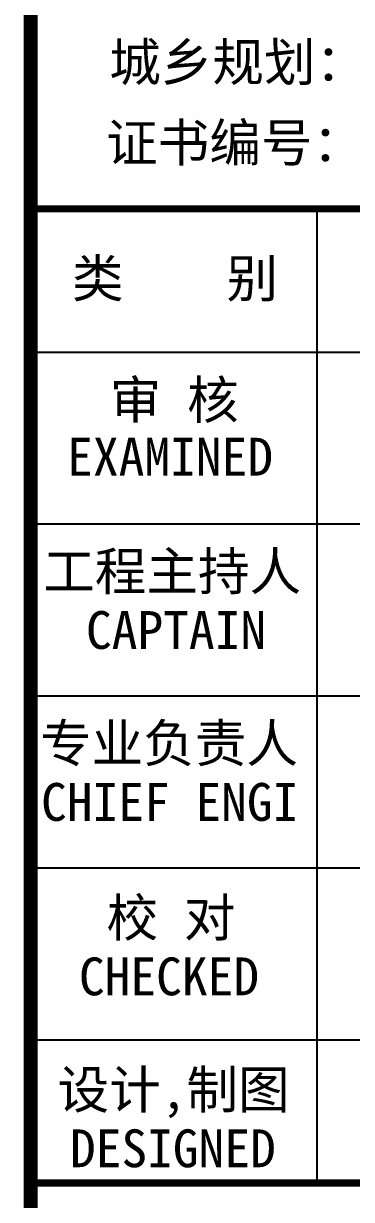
# Model space of a CAD drawing. Extents: x 19118 to 566552, y -1188739 to 92943.
# Drawn here: x 202805 to 205199, y -925096 to -916512 of the extents above; entities that cross this region are included whole.
import ezdxf

# ---------------------------------------------------------------- set-up
doc = ezdxf.new("R2010")
doc.units = 0
doc.header["$LTSCALE"] = 1000
doc.header["$MEASUREMENT"] = 0
doc.layers.add('图框', color=4, linetype='CONTINUOUS')
doc.styles.add('STYLE-黑体', font='simhei.ttf')
doc.styles.add('黑体', font='simhei.ttf', dxfattribs={"width": 0.6, "height": 4.3})

msp = doc.modelspace()

# ---------------------------------------------------------------- linework, layer by layer
at = {"layer": '图框', "color": 0}
for p, q in [((202856.96, -918910.34), (209166.65, -918910.34)), ((202856.96, -918910.34), (209166.65, -918910.34)), ((202856.96, -920165.3), (209166.65, -920165.3)), ((202856.96, -921420.26), (209166.65, -921420.26)), ((202856.96, -922675.22), (209166.65, -922675.22)), ((202856.96, -923930.18), (209166.65, -923930.18))]:
    msp.add_line(p, q, dxfattribs=at)
at = {"layer": '图框', "color": 4, "const_width": 103.52}
msp.add_lwpolyline([(202856.96, -908675.52), (209166.65, -908675.52), (209166.65, -968945.52), (202856.96, -968945.52)], close=True, dxfattribs=at)
at = {"layer": '图框', "color": 0, "const_width": 52.5}
msp.add_lwpolyline([(202856.96, -917864.54), (209166.65, -917864.54), (209166.65, -928531.7), (202856.96, -928531.7)], close=True, dxfattribs=at)
at = {"layer": '图框', "color": 0}
for points in [[(204948.56, -918910.34), (204948.56, -917864.54)], [(204948.56, -924975.98), (204948.56, -918910.34)]]:
    msp.add_lwpolyline(points, dxfattribs=at)
at = {"layer": '图框', "color": 0, "const_width": 52.5}
msp.add_lwpolyline([(202856.96, -924975.98), (209166.65, -924975.98)], dxfattribs=at)

# ---------------------------------------------------------------- texts
at = {"layer": '图框', "color": 4, "style": '黑体'}
for s, height, p in [('城乡规划：', 276.091, (203430.27, -916931.53)), ('证书编号：皖 城规编(162037)', 276.0912, (203408.17, -917519.67))]:
    msp.add_text(s, height=height, dxfattribs=at).set_placement(p)
at = {"layer": '图框', "color": 0, "style": 'STYLE-黑体'}
for s, p in [('类    别 ', (203158.56, -918510.46)), ('审 核', (203434.47, -919397.42)), ('EXAMINED ', (203124.01, -919812.06)), ('工程主持人', (202948.7, -920648.22)), ('CAPTAIN', (203261.05, -921077.02)), ('专业负责人', (202925.23, -921903.18)), ('CHIEF ENGI', (202933.33, -922331.98)), ('校 对', (203411, -923176.47)), ('CHECKED  ', (203209.55, -923605.26)), ('设计,制图', (203053.74, -924431.43)), ('DESIGNED ', (203144.01, -924860.22))]:
    msp.add_text(s, height=276.091, dxfattribs=at).set_placement(p)

doc.saveas('drawing.dxf')
